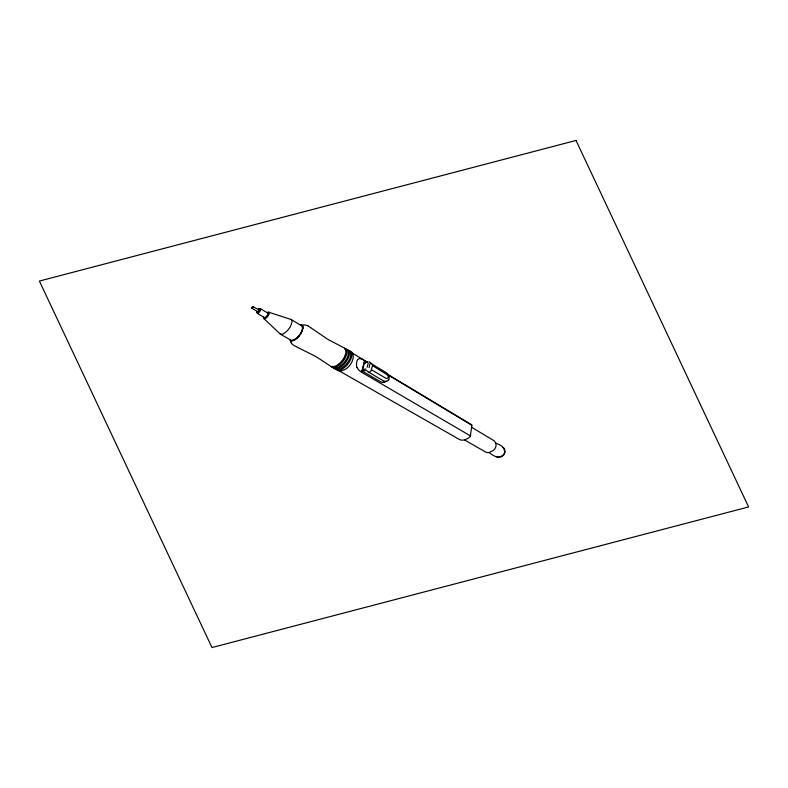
<?xml version="1.0" encoding="UTF-8"?>
<svg xmlns="http://www.w3.org/2000/svg" width="788" height="788" viewBox="0 0 788 788"><rect width="100%" height="100%" fill="white"/><g stroke="black" fill="none" stroke-linecap="round" stroke-linejoin="round"><path stroke-width="1.18" d="M339.648 371.109L459.305 439.409A5.782 4.758 16.6 0 0 463.699 440.029L467.412 438.729A15.514 12.785 16.6 0 0 470.288 436.385L471.894 425.274A4.895 4.038 16.6 0 0 470.584 424.161L388.189 374.635M263.872 317.259L264.502 318.254L266.393 316.934A15.632 12.884 16.6 0 0 267.477 315.594L268.491 313.122L267.26 312.678M370.912 363.278A6.442 5.309 16.6 0 0 372.163 364.184L372.566 365.031A2.807 2.315 16.6 0 1 372.497 365.583L371.01 370.744A7.25 5.969 16.6 0 1 370.36 371.552L369.06 372.399L382.978 380.614A4.472 3.684 16.6 0 0 385.036 381.362L386.504 381.254A4.679 3.851 16.6 0 0 388.395 380.082M369.03 367.661L370.084 363.514M367.178 367.238L368.242 363.101M356.954 367.504A12.047 9.929 16.6 0 1 356.56 363.711C356.6 356.954 360.924 357.86 364.568 360.815L361.584 372.241L470.623 435.991M369.07 372.389A9.377 7.732 16.6 0 1 367.05 370.921L366.381 370.252L362.746 370.951A1.931 1.586 16.6 0 1 362.48 370.468L364.243 363.179L367.75 361.85M257.292 311.427L257.41 312.117L258.297 311.595A7.378 6.077 16.6 0 0 259.085 310.58L259.38 309.536L258.858 309.457M256.986 311.487L257.065 312.6L258.434 311.752A10.471 8.629 16.6 0 0 259.262 310.699L259.794 309.191L259.055 308.985M298.76 336.358C300.849 333.945 304.148 328.517 302.287 326.124M302.395 330.379L301.311 332.703M345.262 355.033L344.563 356.698A24.487 20.173 16.6 0 1 344.376 357.082L343.558 358.53A33.007 27.196 16.6 0 1 341.027 361.889L338.426 364.312M301.026 333.196L299.066 335.993M298.987 336.092L298.425 336.673M298.425 336.742L294.495 339.992L291.599 340.613M298.189 336.998L297.775 337.441M297.608 337.609L295.52 339.411M258.395 309.497L258.572 309.349A4.61 3.802 16.6 0 1 259.045 308.975M252.19 307.891L252.288 307.812A3.122 2.571 16.6 0 0 252.958 306.808M334.772 366.4L331.246 366.558A2.443 2.019 16.6 0 1 330.753 366.292L319.386 358.796A89.458 73.727 16.6 0 0 313.752 355.437L296.712 346.947M367.385 362.253L363.957 363.15M293.018 340.761L291.127 340.899L289.974 339.795M362.45 369.927L365.681 368.873M382.663 382.367L386.504 381.254M252.091 308.315L252.406 308.147A3.812 3.142 16.6 0 0 253.322 306.837L259.341 310.048M488.974 452.568L493.308 450.49A12.766 10.52 16.6 0 0 494.805 448.786L495.593 447.338A9.988 8.235 16.6 0 0 496.016 445.831L495.79 442.945L494.253 440.837L471.657 427.323M361.948 370.833L380.515 381.717A4.472 3.684 16.6 0 0 382.564 382.456L384.022 382.357A3.25 2.679 16.6 0 0 385.263 381.609M260.572 308.778L267.94 313.122L267.713 314.717A9.683 7.978 16.6 0 1 266.147 316.855L264.591 317.672L257.43 313.417A1.399 1.152 16.6 0 0 257.962 313.23L258.809 312.59A11.377 9.377 16.6 0 0 260.07 311.033A8.845 7.289 16.6 0 0 260.464 310.305L260.572 308.778A0.985 0.818 16.6 0 0 259.902 308.62M280.311 334.092A1.901 1.566 16.6 0 0 280.626 334.319L291.53 340.495L293.983 339.992L296.712 338.121A28.23 23.266 16.6 0 0 301.548 331.64L302.582 328.31L302.119 326.104L291.432 319.632A1.842 1.517 16.6 0 0 290.979 319.426L268.885 312.284L269.151 313.831A13.041 10.746 16.6 0 1 266.019 318.135L264.167 318.825A1.3 1.074 16.6 0 1 263.793 318.234A2.847 2.344 16.6 0 1 263.793 317.387M331.246 366.548A2.561 2.108 16.6 0 0 331.679 366.893L332.999 367.73A2.531 2.088 16.6 0 0 333.58 368.035A2.63 2.167 16.6 0 0 334.023 368.37L335.442 369.237A2.61 2.147 16.6 0 0 335.944 369.483L340.761 368.833L345.489 365.149A34.682 28.585 16.6 0 0 347.341 362.992L349.281 359.958A23.551 19.404 16.6 0 0 350.709 355.752L350.699 352.837L349.606 350.946A2.6 2.147 16.6 0 0 349.153 350.63L347.705 349.823A2.591 2.137 16.6 0 0 347.212 349.606A2.413 1.99 16.6 0 0 346.72 349.281A2.669 2.197 16.6 0 0 345.912 348.976A2.551 2.098 16.6 0 0 344.76 348.276A2.265 1.871 16.6 0 0 344.267 347.961L329.157 340.052A78.948 65.059 16.6 0 1 326.34 338.357L310.817 327.778M333.58 368.035L338.397 367.385L343.095 363.701A35.036 28.87 16.6 0 0 344.927 361.544L346.878 358.501A21.414 17.651 16.6 0 0 348.394 353.674L348.207 351.202L347.173 349.586M335.944 369.483A2.62 2.157 16.6 0 0 336.397 369.808C340.081 371.434 343.932 368.232 346.395 365.77A33.076 27.255 16.6 0 0 348.759 362.894C350.827 359.761 353.694 354.186 350.118 351.182A2.669 2.206 16.6 0 0 349.606 350.946M296.101 346.631L294.466 345.755A19.661 16.203 16.6 0 1 294.101 345.548L293.944 345.459A7.348 6.058 16.6 0 1 291.087 342.681M489.181 452.539C492.421 455.326 499.099 459.67 503.148 455.444C508.526 450.234 501.365 444.619 495.947 443.388M337.835 370.656C346.405 372.773 356.206 360.51 352.354 352.679A3.241 2.669 16.6 0 0 351.566 352.029L350.118 351.182M496.273 456.626L496.341 456.666A3.871 3.191 16.6 0 0 499.119 457.119L502.271 455.809A9.889 8.146 16.6 0 0 503.818 454.154L504.261 453.396A7.89 6.501 16.6 0 0 504.763 451.79L503.818 448.234M464.556 439.931L485.487 451.948A4.689 3.861 16.6 0 0 488.954 452.519M308.216 326.124L308.374 326.212A19.306 15.908 16.6 0 1 308.738 326.429L310.679 327.69M347.705 349.823C351.3 352.768 348.414 358.343 346.375 361.446A33.313 27.452 16.6 0 1 344.011 364.332C341.559 366.784 337.727 370.045 334.033 368.38M251.953 308.305L258.021 311.851M371.463 369.72L385.568 378.112A1.832 1.507 16.6 0 0 388.09 377.718A1.753 1.448 16.6 0 0 388.248 377.147L388.011 375.945A5.358 4.413 16.6 0 0 387.469 374.96L372.497 365.583M364.214 362.194L365.13 362.746M372.222 364.233L385.923 372.478A6.56 5.408 16.6 0 1 387.45 373.719L387.883 374.221A7.24 5.969 16.6 0 1 389.213 378.604A5.319 4.383 16.6 0 1 388.445 380.043M352.738 353.329L367.218 362.037M364.568 360.815L366.824 362.165M388.523 375.206L471.894 425.274M361.347 372.103L358.599 369.936L357.033 367.523M331.728 366.922C335.392 368.557 339.185 365.297 341.608 362.854A34.022 28.043 16.6 0 0 343.962 359.958C345.922 356.925 348.394 352.354 345.912 348.976M264.108 318.785L280.242 334.023A1.133 0.936 16.6 0 0 280.695 334.319L283.069 334.004L286.192 331.807A29.698 24.477 16.6 0 0 291.038 325.188L292.072 321.76L291.462 319.682A1.133 0.936 16.6 0 0 290.979 319.426M344.72 348.266L345.952 351.862A17.287 14.253 16.6 0 1 345.243 355.024M503.749 448.165L503.65 448.076A3.881 3.201 16.6 0 0 502.971 447.574M370.153 362.51L370.833 363.199M291.166 342.652L290.142 340.249M302.72 326.114L302.622 325.927A1.635 1.349 16.6 0 0 301.085 325.099L300.75 325.119A2.709 2.236 16.6 0 1 301.085 325.109L302.937 324.971A21.847 18.006 16.6 0 1 303.449 324.961L303.744 324.951A7.762 6.402 16.6 0 1 308.275 326.045M251.884 308.226L251.805 307.773A2.748 2.265 16.6 0 1 252.692 306.611M267.408 312.531A2.669 2.206 16.6 0 1 268.186 312.225M268.373 312.215A1.379 1.143 16.6 0 1 268.757 312.245M258.582 309.339A3.27 2.699 16.6 0 1 259.764 308.581M256.671 312.777A3.329 2.748 16.6 0 1 256.957 311.575M369.119 361.81A1.635 1.349 16.6 0 1 369.69 362.096M338.387 364.283A15.553 12.815 16.6 0 1 334.89 366.39M302.937 326.104A9.426 7.762 16.6 0 1 302.228 330.192M295.431 339.461A12.106 9.968 16.6 0 1 293.638 340.534M384.071 381.963A3.379 2.788 16.6 0 1 383.392 382.476M576.018 140.451L39.4 281.06L211.982 647.549L748.6 506.94L576.018 140.451"/></g></svg>
